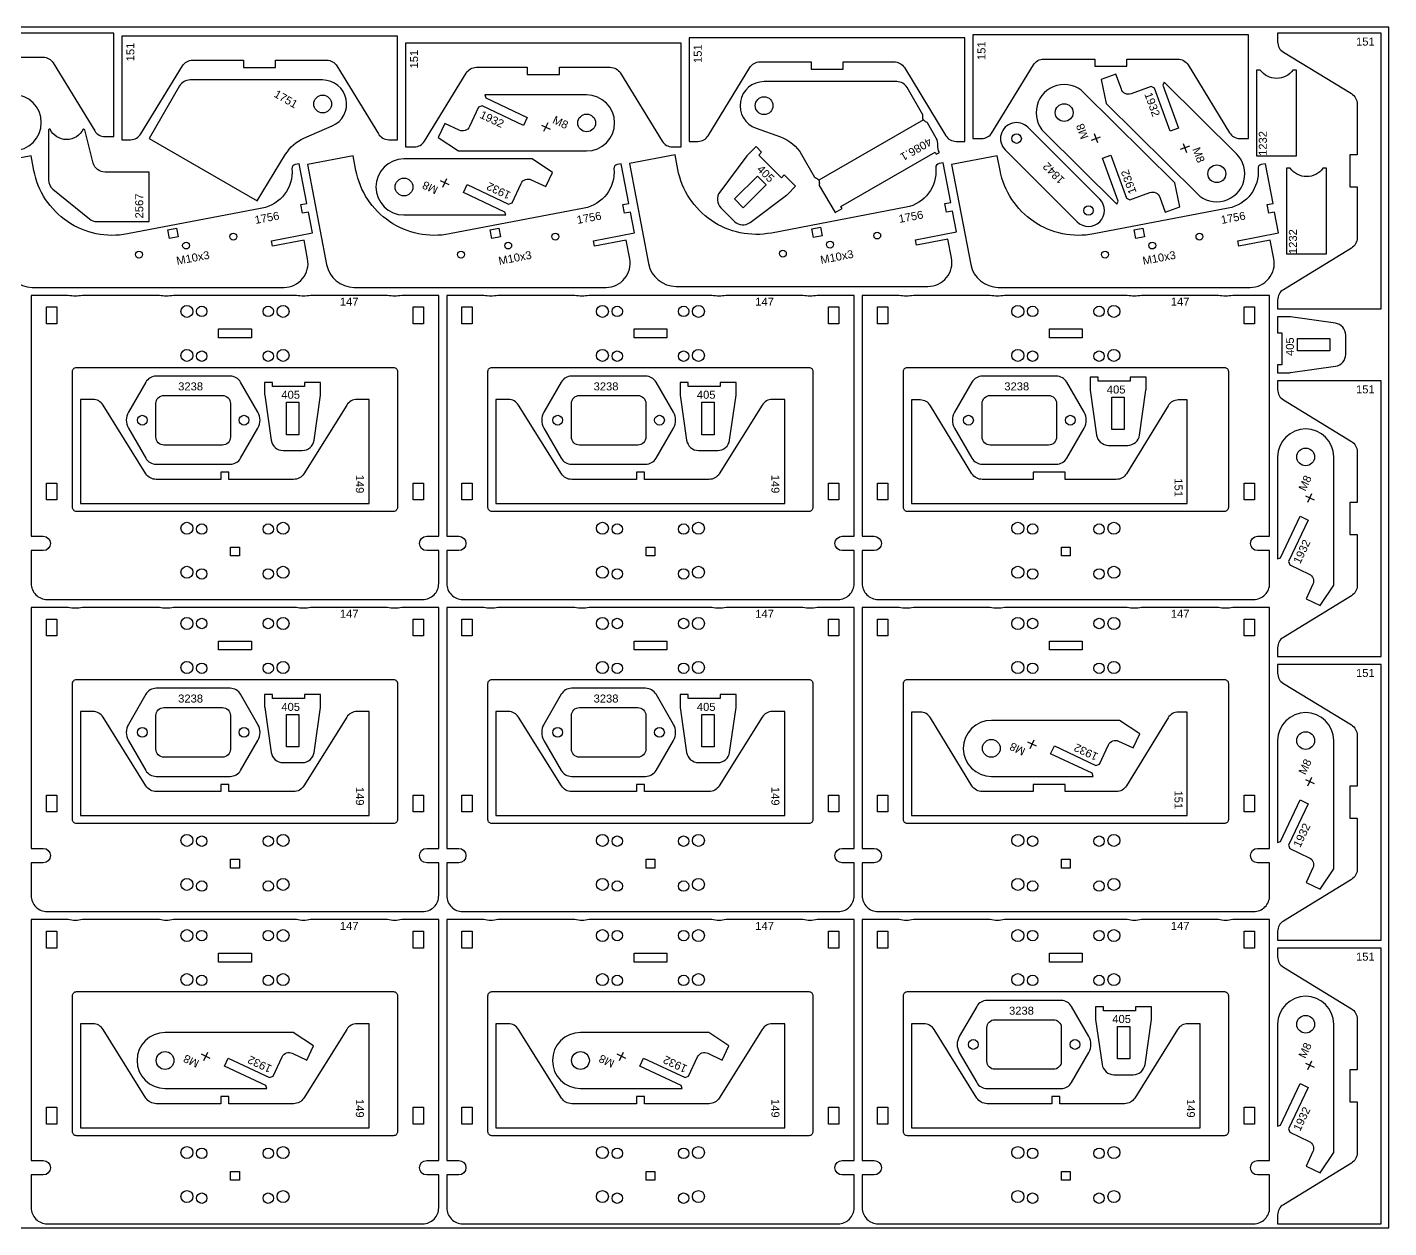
# Model space of a CAD drawing. Header units: millimetres. Extents: x 0 to 3000, y 0 to 1500.
# Drawn here: x 1299 to 3000, y 0 to 1500 of the extents above; entities that cross this region are included whole.
import ezdxf

# ---------------------------------------------------------------- set-up
doc = ezdxf.new("R2010")
doc.units = ezdxf.units.MM
doc.header["$MEASUREMENT"] = 0
for name, color, linetype in [('Gravir', 2, 'Continuous'), ('Gravír', 2, 'Continuous'), ('Graívr', 2, 'Continuous')]:
    doc.layers.add(name, color=color, linetype=linetype)
doc.layers.add('Sheet', color=18, linetype='Continuous', true_color=0x000000)
doc.styles.add('arial.ttf', font='txt', dxfattribs={"height": 0.2})

msp = doc.modelspace()

# ---------------------------------------------------------------- linework, layer by layer
at = {"color": 7}
for points in [[(1407.2, 1363.3), (1407.2, 1492.6), (1062.8, 1492.6), (1062.8, 1363.3), (1073.8, 1363.3, 0.261313), (1086.6, 1370.4), (1138.5, 1455.4, -0.261313), (1151.3, 1462.6), (1215, 1462.6), (1215, 1453.6), (1255, 1453.6), (1255, 1462.6), (1318.7, 1462.6, -0.261313), (1331.5, 1455.4), (1383.4, 1370.4, 0.261313), (1396.2, 1363.3)], [(1761.6, 1359.5), (1761.6, 1488.8), (1417.2, 1488.8), (1417.2, 1359.5), (1428.2, 1359.5, 0.261313), (1441, 1366.7), (1492.9, 1451.6, -0.261313), (1505.7, 1458.8), (1569.4, 1458.8), (1569.4, 1449.8), (1609.4, 1449.8), (1609.4, 1458.8), (1673.1, 1458.8, -0.261313), (1685.9, 1451.6), (1737.8, 1366.7, 0.261313), (1750.6, 1359.5)], [(2116, 1350.5), (2116, 1479.9), (1771.6, 1479.9), (1771.6, 1350.5), (1782.6, 1350.5, 0.261313), (1795.4, 1357.7), (1847.3, 1442.7, -0.261313), (1860.1, 1449.9), (1923.8, 1449.9), (1923.8, 1440.9), (1963.8, 1440.9), (1963.8, 1449.9), (2027.5, 1449.9, -0.261313), (2040.3, 1442.7), (2092.2, 1357.7, 0.261313), (2105, 1350.5)], [(2470.5, 1357.4), (2470.5, 1486.7), (2126, 1486.7), (2126, 1357.4), (2137, 1357.4, 0.261313), (2149.8, 1364.5), (2201.7, 1449.5, -0.261313), (2214.5, 1456.7), (2278.2, 1456.7), (2278.2, 1447.7), (2318.2, 1447.7), (2318.2, 1456.7), (2382, 1456.7, -0.261313), (2394.8, 1449.5), (2446.7, 1364.5, 0.261313), (2459.5, 1357.4)], [(2824.9, 1361), (2824.9, 1490.3), (2480.5, 1490.3), (2480.5, 1361), (2491.5, 1361, 0.261313), (2504.3, 1368.2), (2556.2, 1453.1, -0.261313), (2569, 1460.3), (2632.7, 1460.3), (2632.7, 1451.3), (2672.7, 1451.3), (2672.7, 1460.3), (2736.4, 1460.3, -0.261313), (2749.2, 1453.1), (2801.1, 1368.2, 0.261313), (2813.9, 1361)], [(2861.2, 1148.3), (2990.5, 1148.3), (2990.5, 1492.7), (2861.2, 1492.7), (2861.2, 1481.7, 0.261313), (2868.3, 1468.9), (2953.3, 1417, -0.261313), (2960.5, 1404.2), (2960.5, 1340.5), (2951.5, 1340.5), (2951.5, 1300.5), (2960.5, 1300.5), (2960.5, 1236.8, -0.261313), (2953.3, 1224), (2868.3, 1172.1, 0.261313), (2861.2, 1159.3)], [(2884.9, 1339.5), (2884.9, 1446.5), (2880.3, 1446.5, -0.51558), (2839.5, 1446.5), (2834.9, 1446.5), (2834.9, 1339.5)], [(1489.4, 1426.6), (1451.4, 1360.8), (1586.4, 1282.9), (1621.9, 1341.3, -0.154908), (1644.6, 1361.2), (1680, 1376.6, 0.813185), (1668.1, 1434.1), (1502.4, 1434.1, 0.267949)], [(2417.8, 1390.7), (2398.3, 1424.5, 0.267949), (2385.3, 1432), (2219.6, 1432, 0.842284), (2209.6, 1373.7), (2239.9, 1362.9, -0.178252), (2266.5, 1340.8), (2282.7, 1312.7, 0.202615), (2283.9, 1311.7, -0.422577), (2288.4, 1304, 0.202615), (2288.6, 1302.4), (2308.3, 1268.4), (2317, 1273.4), (2315.5, 1276), (2433.2, 1344), (2434.7, 1341.4), (2438.6, 1343.6, -0.155364), (2436.7, 1352.5, 0.155364), (2434.7, 1361.4), (2423.7, 1380.4, 0.202615), (2422.5, 1381.4, -0.422577), (2418, 1389.1, 0.202615)], [(2640.6, 1434.6), (2646.8, 1404.9), (2760.5, 1292.1, 1), (2809.8, 1341.8), (2719.5, 1431.3), (2717.8, 1427.7), (2737.4, 1374), (2727, 1370.2), (2707.5, 1424), (2703.2, 1425.9), (2678, 1416.8, -0.414214), (2665.9, 1422.5), (2659, 1441.2)], [(1096.1, 1362.7), (1121.4, 1345.9), (1281.6, 1345.9, 1), (1281.6, 1415.9), (1154.4, 1415.9), (1155.7, 1412.1), (1207.4, 1387.7), (1202.7, 1377.8), (1151, 1402.2), (1146.6, 1400.6), (1135.2, 1376.4, -0.414214), (1122.5, 1371.8), (1104.4, 1380.4)], [(1812.4, 1362.1), (1837.7, 1345.4), (1997.9, 1345.4, 1), (1997.9, 1415.4), (1870.7, 1415.4), (1872, 1411.6), (1923.7, 1387.2), (1919, 1377.3), (1867.3, 1401.7), (1862.9, 1400.1), (1851.5, 1375.8, -0.414214), (1838.8, 1371.3), (1820.7, 1379.8)], [(2739, 1275.7), (2732.9, 1305.4), (2619.1, 1418.2, 1), (2569.8, 1368.5), (2660.2, 1278.9), (2661.9, 1282.5), (2642.3, 1336.3), (2652.6, 1340), (2672.2, 1286.3), (2676.5, 1284.3), (2701.6, 1293.5, -0.414214), (2713.8, 1287.8), (2720.6, 1269)], [(2639, 1285.2), (2549.1, 1375, 1), (2520.8, 1346.8), (2610.7, 1256.9, 1)], [(1451.2, 1257.1), (1451.2, 1319.1), (1396.2, 1319.1, -0.341581), (1381.6, 1330.3), (1370.9, 1371.6), (1369.3, 1372.6), (1368.9, 1372.6, -0.627646), (1327.5, 1372.6), (1326.7, 1372.6), (1325.7, 1371.6), (1325.7, 1309.2, 0.225391), (1331.2, 1297.5), (1376.7, 1260.4, 0.1727), (1386.2, 1257.1)], [(2199.6, 1340.9, 0.035489), (2198.2, 1339.3), (2164.2, 1294, 0.373238), (2165.6, 1274.4), (2182.6, 1257.4, 0.373238), (2202.2, 1256.1), (2247.5, 1290, 0.035489), (2249.1, 1291.4), (2259, 1301.3), (2244.8, 1315.4), (2241.3, 1311.9), (2213, 1340.2), (2216.5, 1343.7), (2209.5, 1350.8)], [(1270.8, 1203.4, 0.359944), (1305.1, 1175), (1619.9, 1175, 0.470649), (1649.3, 1210.6), (1644.9, 1233.9), (1605.6, 1226.4), (1604.3, 1233.3), (1655.4, 1243.1), (1650.4, 1269.1), (1643, 1267.7), (1641, 1278.5), (1648.3, 1279.9), (1638.8, 1329.5), (1633.7, 1328.5, 0.385736), (1629.7, 1323.2, -0.385736), (1592.5, 1273.8), (1424.3, 1241.7, -0.414214), (1307.3, 1321.1), (1303.9, 1339.3), (1246.9, 1328.4)], [(1673.1, 1203.4, 0.359944), (1707.5, 1175), (2022.2, 1175, 0.470649), (2051.7, 1210.6), (2047.2, 1233.9), (2007.9, 1226.4), (2006.6, 1233.3), (2057.7, 1243.1), (2052.7, 1269.1), (2045.4, 1267.7), (2043.3, 1278.5), (2050.7, 1279.9), (2041.2, 1329.5), (2036, 1328.5, 0.385736), (2032, 1323.2, -0.385736), (1994.8, 1273.8), (1826.7, 1241.7, -0.414214), (1709.7, 1321.1), (1706.2, 1339.3), (1649.2, 1328.4)], [(1955.2, 1318.6), (1929.9, 1335.4), (1769.7, 1335.4, 1), (1769.7, 1265.4), (1896.9, 1265.4), (1895.6, 1269.1), (1843.9, 1293.5), (1848.6, 1303.5), (1900.3, 1279.1), (1904.7, 1280.7), (1916.1, 1304.9, -0.414214), (1928.8, 1309.4), (1946.8, 1300.9)], [(2075.2, 1204.7, 0.359944), (2109.6, 1176.2), (2424.3, 1176.2, 0.470649), (2453.8, 1211.9), (2449.3, 1235.2), (2410.1, 1227.7), (2408.7, 1234.5), (2459.8, 1244.3), (2454.8, 1270.3), (2447.5, 1268.9), (2445.4, 1279.7), (2452.8, 1281.1), (2443.3, 1330.7), (2438.2, 1329.7, 0.385736), (2434.1, 1324.4, -0.385736), (2396.9, 1275), (2228.8, 1242.9, -0.414214), (2111.8, 1322.4), (2108.3, 1340.5), (2051.3, 1329.7)], [(2477.8, 1203.4, 0.359944), (2512.2, 1175), (2826.9, 1175, 0.470649), (2856.4, 1210.6), (2851.9, 1233.9), (2812.6, 1226.4), (2811.3, 1233.3), (2862.4, 1243.1), (2857.4, 1269.1), (2850.1, 1267.7), (2848, 1278.5), (2855.4, 1279.9), (2845.9, 1329.5), (2840.7, 1328.5, 0.385736), (2836.7, 1323.2, -0.385736), (2799.5, 1273.8), (2631.4, 1241.7, -0.414214), (2514.4, 1321.1), (2510.9, 1339.3), (2453.9, 1328.4)], [(2922.4, 1216.9), (2922.4, 1323.9), (2917.8, 1323.9, -0.51558), (2877, 1323.9), (2872.4, 1323.9), (2872.4, 1216.9)], [(1304, 805, 0.414214), (1324, 785), (1793.1, 785, 0.414214), (1813.1, 805), (1813.1, 846), (1798.1, 846, -1), (1798.1, 864), (1813.1, 864), (1813.1, 1165), (1766.9, 1165, -0.112509), (1749.1, 1165), (1653, 1165, -0.112509), (1635.3, 1165), (1481.8, 1165, -0.112509), (1464.1, 1165), (1368, 1165, -0.112509), (1350.2, 1165), (1304, 1165), (1304, 864), (1319, 864, -1), (1319, 846), (1304, 846)], [(1823.1, 805, 0.414214), (1843.1, 785), (2312.1, 785, 0.414214), (2332.1, 805), (2332.1, 846), (2317.1, 846, -1), (2317.1, 864), (2332.1, 864), (2332.1, 1165), (2285.9, 1165, -0.112509), (2268.1, 1165), (2172.1, 1165, -0.112509), (2154.3, 1165), (2000.9, 1165, -0.112509), (1983.1, 1165), (1887, 1165, -0.112509), (1869.3, 1165), (1823.1, 1165), (1823.1, 864), (1838.1, 864, -1), (1838.1, 846), (1823.1, 846)], [(2342.1, 805, 0.414214), (2362.1, 785), (2831.2, 785, 0.414214), (2851.2, 805), (2851.2, 846), (2836.2, 846, -1), (2836.2, 864), (2851.2, 864), (2851.2, 1165), (2805, 1165, -0.112509), (2787.2, 1165), (2691.1, 1165, -0.112509), (2673.3, 1165), (2519.9, 1165, -0.112509), (2502.1, 1165), (2406.1, 1165, -0.112509), (2388.3, 1165), (2342.1, 1165), (2342.1, 864), (2357.1, 864, -1), (2357.1, 846), (2342.1, 846)], [(2875.1, 1068.3, 0.035489), (2877.2, 1068.4), (2933.3, 1076.4, 0.373238), (2946.2, 1091.3), (2946.2, 1115.3, 0.373238), (2933.3, 1130.1), (2877.2, 1138.1, 0.035489), (2875.1, 1138.3), (2861.2, 1138.3), (2861.2, 1118.3), (2866.2, 1118.3), (2866.2, 1078.3), (2861.2, 1078.3), (2861.2, 1068.3)], [(1355.6, 900), (1355.6, 1070, -0.414214), (1360.6, 1075), (1756.6, 1075, -0.414214), (1761.6, 1070), (1761.6, 900, -0.414214), (1756.6, 895), (1360.6, 895, -0.414214)], [(1874.6, 900), (1874.6, 1070, -0.414214), (1879.6, 1075), (2275.6, 1075, -0.414214), (2280.6, 1070), (2280.6, 900, -0.414214), (2275.6, 895), (1879.6, 895, -0.414214)], [(2393.6, 900), (2393.6, 1070, -0.414214), (2398.6, 1075), (2794.6, 1075, -0.414214), (2799.6, 1070), (2799.6, 900, -0.414214), (2794.6, 895), (2398.6, 895, -0.414214)], [(1425.5, 999), (1447.1, 961.5, 0.267949), (1460.1, 954), (1552.6, 954, 0.267949), (1565.6, 961.5), (1587.2, 999, 0.267949), (1587.2, 1019), (1565.6, 1056.5, 0.267949), (1552.6, 1064), (1460.1, 1064, 0.267949), (1447.1, 1056.5), (1425.5, 1019, 0.267949)], [(1595.6, 1042.2, 0.035489), (1595.8, 1040.1), (1603.8, 984, 0.373238), (1618.6, 971.2), (1642.6, 971.2, 0.373238), (1657.5, 984), (1665.5, 1040.1, 0.035489), (1665.6, 1042.2), (1665.6, 1056.2), (1645.6, 1056.2), (1645.6, 1051.2), (1605.6, 1051.2), (1605.6, 1056.2), (1595.6, 1056.2)], [(1944.5, 999), (1966.1, 961.5, 0.267949), (1979.1, 954), (2071.6, 954, 0.267949), (2084.6, 961.5), (2106.3, 999, 0.267949), (2106.3, 1019), (2084.6, 1056.5, 0.267949), (2071.6, 1064), (1979.1, 1064, 0.267949), (1966.1, 1056.5), (1944.5, 1019, 0.267949)], [(2114.7, 1042.2, 0.035489), (2114.8, 1040.1), (2122.8, 984, 0.373238), (2137.7, 971.2), (2161.6, 971.2, 0.373238), (2176.5, 984), (2184.5, 1040.1, 0.035489), (2184.7, 1042.2), (2184.7, 1056.2), (2164.7, 1056.2), (2164.7, 1051.2), (2124.7, 1051.2), (2124.7, 1056.2), (2114.7, 1056.2)], [(2457.6, 999), (2479.3, 961.5, 0.267949), (2492.3, 954), (2584.7, 954, 0.267949), (2597.7, 961.5), (2619.4, 999, 0.267949), (2619.4, 1019), (2597.7, 1056.5, 0.267949), (2584.7, 1064), (2492.3, 1064, 0.267949), (2479.3, 1056.5), (2457.6, 1019, 0.267949)], [(2626.9, 1048.7, 0.035489), (2627, 1046.5), (2635, 990.5, 0.373238), (2649.9, 977.6), (2673.9, 977.6, 0.373238), (2688.7, 990.5), (2696.7, 1046.5, 0.035489), (2696.9, 1048.7), (2696.9, 1062.6), (2676.9, 1062.6), (2676.9, 1057.6), (2636.9, 1057.6), (2636.9, 1062.6), (2626.9, 1062.6)], [(2861.2, 713.9), (2990.5, 713.9), (2990.5, 1058.3), (2861.2, 1058.3), (2861.2, 1047.3, 0.261313), (2868.3, 1034.5), (2953.3, 982.6, -0.261313), (2960.5, 969.8), (2960.5, 906.1), (2951.5, 906.1), (2951.5, 866.1), (2960.5, 866.1), (2960.5, 802.3, -0.261313), (2953.3, 789.5), (2868.3, 737.7, 0.261313), (2861.2, 724.8)], [(1459.8, 1030, -0.414214), (1469.8, 1040), (1542.8, 1040, -0.414214), (1552.8, 1030), (1552.8, 988, -0.414214), (1542.8, 978), (1469.8, 978, -0.414214), (1459.8, 988)], [(1978.9, 1030, -0.414214), (1988.9, 1040), (2061.9, 1040, -0.414214), (2071.9, 1030), (2071.9, 988, -0.414214), (2061.9, 978), (1988.9, 978, -0.414214), (1978.9, 988)], [(2492, 1030, -0.414214), (2502, 1040), (2575, 1040, -0.414214), (2585, 1030), (2585, 988, -0.414214), (2575, 978), (2502, 978, -0.414214), (2492, 988)], [(1365.6, 1035), (1365.6, 905), (1726.4, 905), (1726.4, 1035), (1710.9, 1035, 0.258618), (1698.2, 1027.9), (1644.5, 942.1, -0.258618), (1631.8, 935), (1551, 935), (1551, 944), (1541, 944), (1541, 935), (1460.2, 935, -0.258618), (1447.4, 942.1), (1393.8, 1027.9, 0.258618), (1381.1, 1035)], [(1884.6, 1035), (1884.6, 905), (2245.4, 905), (2245.4, 1035), (2229.9, 1035, 0.258618), (2217.2, 1027.9), (2163.6, 942.1, -0.258618), (2150.8, 935), (2070, 935), (2070, 944), (2060, 944), (2060, 935), (1979.2, 935, -0.258618), (1966.5, 942.1), (1912.8, 1027.9, 0.258618), (1900.1, 1035)], [(2403.6, 1034.3), (2403.6, 905), (2748.1, 905), (2748.1, 1034.3), (2737.1, 1034.3, 0.261313), (2724.3, 1027.1), (2672.4, 942.2, -0.261313), (2659.6, 935), (2595.8, 935), (2595.8, 944), (2555.8, 944), (2555.8, 935), (2492.1, 935, -0.261313), (2479.3, 942.2), (2427.4, 1027.1, 0.261313), (2414.6, 1034.3)], [(2914.4, 777.6), (2931.2, 802.9), (2931.2, 963.1, 1), (2861.2, 963.1), (2861.2, 835.9), (2864.9, 837.2), (2889.3, 889), (2899.2, 884.3), (2874.9, 832.6), (2876.5, 828.1), (2900.7, 816.7, -0.414214), (2905.2, 804.1), (2896.7, 786)], [(1304, 415, 0.414214), (1324, 395), (1793.1, 395, 0.414214), (1813.1, 415), (1813.1, 456), (1798.1, 456, -1), (1798.1, 474), (1813.1, 474), (1813.1, 775), (1766.9, 775, -0.112509), (1749.1, 775), (1653, 775, -0.112509), (1635.3, 775), (1481.8, 775, -0.112509), (1464.1, 775), (1368, 775, -0.112509), (1350.2, 775), (1304, 775), (1304, 474), (1319, 474, -1), (1319, 456), (1304, 456)], [(1823.1, 415, 0.414214), (1843.1, 395), (2312.1, 395, 0.414214), (2332.1, 415), (2332.1, 456), (2317.1, 456, -1), (2317.1, 474), (2332.1, 474), (2332.1, 775), (2285.9, 775, -0.112509), (2268.1, 775), (2172.1, 775, -0.112509), (2154.3, 775), (2000.9, 775, -0.112509), (1983.1, 775), (1887, 775, -0.112509), (1869.3, 775), (1823.1, 775), (1823.1, 474), (1838.1, 474, -1), (1838.1, 456), (1823.1, 456)], [(2342.1, 415, 0.414214), (2362.1, 395), (2831.2, 395, 0.414214), (2851.2, 415), (2851.2, 456), (2836.2, 456, -1), (2836.2, 474), (2851.2, 474), (2851.2, 775), (2805, 775, -0.112509), (2787.2, 775), (2691.1, 775, -0.112509), (2673.3, 775), (2519.9, 775, -0.112509), (2502.1, 775), (2406.1, 775, -0.112509), (2388.3, 775), (2342.1, 775), (2342.1, 474), (2357.1, 474, -1), (2357.1, 456), (2342.1, 456)], [(2861.2, 359.4), (2990.5, 359.4), (2990.5, 703.8), (2861.2, 703.8), (2861.2, 692.8, 0.261313), (2868.3, 680), (2953.3, 628.2, -0.261313), (2960.5, 615.3), (2960.5, 551.6), (2951.5, 551.6), (2951.5, 511.6), (2960.5, 511.6), (2960.5, 447.9, -0.261313), (2953.3, 435.1), (2868.3, 383.2, 0.261313), (2861.2, 370.4)], [(1355.6, 510), (1355.6, 680, -0.414214), (1360.6, 685), (1756.6, 685, -0.414214), (1761.6, 680), (1761.6, 510, -0.414214), (1756.6, 505), (1360.6, 505, -0.414214)], [(1874.6, 510), (1874.6, 680, -0.414214), (1879.6, 685), (2275.6, 685, -0.414214), (2280.6, 680), (2280.6, 510, -0.414214), (2275.6, 505), (1879.6, 505, -0.414214)], [(2393.6, 510), (2393.6, 680, -0.414214), (2398.6, 685), (2794.6, 685, -0.414214), (2799.6, 680), (2799.6, 510, -0.414214), (2794.6, 505), (2398.6, 505, -0.414214)], [(1425.5, 609), (1447.1, 571.5, 0.267949), (1460.1, 564), (1552.6, 564, 0.267949), (1565.6, 571.5), (1587.2, 609, 0.267949), (1587.2, 629), (1565.6, 666.5, 0.267949), (1552.6, 674), (1460.1, 674, 0.267949), (1447.1, 666.5), (1425.5, 629, 0.267949)], [(1595.6, 652.2, 0.035489), (1595.8, 650.1), (1603.8, 594, 0.373238), (1618.6, 581.2), (1642.6, 581.2, 0.373238), (1657.5, 594), (1665.5, 650.1, 0.035489), (1665.6, 652.2), (1665.6, 666.2), (1645.6, 666.2), (1645.6, 661.2), (1605.6, 661.2), (1605.6, 666.2), (1595.6, 666.2)], [(1944.5, 609), (1966.1, 571.5, 0.267949), (1979.1, 564), (2071.6, 564, 0.267949), (2084.6, 571.5), (2106.3, 609, 0.267949), (2106.3, 629), (2084.6, 666.5, 0.267949), (2071.6, 674), (1979.1, 674, 0.267949), (1966.1, 666.5), (1944.5, 629, 0.267949)], [(2114.7, 652.2, 0.035489), (2114.8, 650.1), (2122.8, 594, 0.373238), (2137.7, 581.2), (2161.6, 581.2, 0.373238), (2176.5, 594), (2184.5, 650.1, 0.035489), (2184.7, 652.2), (2184.7, 666.2), (2164.7, 666.2), (2164.7, 661.2), (2124.7, 661.2), (2124.7, 666.2), (2114.7, 666.2)], [(1459.8, 640, -0.414214), (1469.8, 650), (1542.8, 650, -0.414214), (1552.8, 640), (1552.8, 598, -0.414214), (1542.8, 588), (1469.8, 588, -0.414214), (1459.8, 598)], [(1978.9, 640, -0.414214), (1988.9, 650), (2061.9, 650, -0.414214), (2071.9, 640), (2071.9, 598, -0.414214), (2061.9, 588), (1988.9, 588, -0.414214), (1978.9, 598)], [(1365.6, 645), (1365.6, 515), (1726.4, 515), (1726.4, 645), (1710.9, 645, 0.258618), (1698.2, 637.9), (1644.5, 552.1, -0.258618), (1631.8, 545), (1551, 545), (1551, 554), (1541, 554), (1541, 545), (1460.2, 545, -0.258618), (1447.4, 552.1), (1393.8, 637.9, 0.258618), (1381.1, 645)], [(1884.6, 645), (1884.6, 515), (2245.4, 515), (2245.4, 645), (2229.9, 645, 0.258618), (2217.2, 637.9), (2163.6, 552.1, -0.258618), (2150.8, 545), (2070, 545), (2070, 554), (2060, 554), (2060, 545), (1979.2, 545, -0.258618), (1966.5, 552.1), (1912.8, 637.9, 0.258618), (1900.1, 645)], [(2403.6, 644.3), (2403.6, 515), (2748.1, 515), (2748.1, 644.3), (2737.1, 644.3, 0.261313), (2724.3, 637.1), (2672.4, 552.2, -0.261313), (2659.6, 545), (2595.8, 545), (2595.8, 554), (2555.8, 554), (2555.8, 545), (2492.1, 545, -0.261313), (2479.3, 552.2), (2427.4, 637.1, 0.261313), (2414.6, 644.3)], [(2689, 617.2), (2663.7, 634), (2503.5, 634, 1), (2503.5, 564), (2630.7, 564), (2629.4, 567.8), (2577.6, 592.1), (2582.3, 602.1), (2634, 577.7), (2638.5, 579.3), (2649.9, 603.5, -0.414214), (2662.5, 608.1), (2680.6, 599.5)], [(2914.4, 423.2), (2931.2, 448.5), (2931.2, 608.7, 1), (2861.2, 608.7), (2861.2, 481.5), (2864.9, 482.8), (2889.3, 534.5), (2899.2, 529.8), (2874.9, 478.1), (2876.5, 473.7), (2900.7, 462.3, -0.414214), (2905.2, 449.6), (2896.7, 431.5)], [(1304, 25, 0.414214), (1324, 5), (1793.1, 5, 0.414214), (1813.1, 25), (1813.1, 66), (1798.1, 66, -1), (1798.1, 84), (1813.1, 84), (1813.1, 385), (1766.9, 385, -0.112509), (1749.1, 385), (1653, 385, -0.112509), (1635.3, 385), (1481.8, 385, -0.112509), (1464.1, 385), (1368, 385, -0.112509), (1350.2, 385), (1304, 385), (1304, 84), (1319, 84, -1), (1319, 66), (1304, 66)], [(1823.1, 25, 0.414214), (1843.1, 5), (2312.1, 5, 0.414214), (2332.1, 25), (2332.1, 66), (2317.1, 66, -1), (2317.1, 84), (2332.1, 84), (2332.1, 385), (2285.9, 385, -0.112509), (2268.1, 385), (2172.1, 385, -0.112509), (2154.3, 385), (2000.9, 385, -0.112509), (1983.1, 385), (1887, 385, -0.112509), (1869.3, 385), (1823.1, 385), (1823.1, 84), (1838.1, 84, -1), (1838.1, 66), (1823.1, 66)], [(2342.1, 25, 0.414214), (2362.1, 5), (2831.2, 5, 0.414214), (2851.2, 25), (2851.2, 66), (2836.2, 66, -1), (2836.2, 84), (2851.2, 84), (2851.2, 385), (2805, 385, -0.112509), (2787.2, 385), (2691.1, 385, -0.112509), (2673.3, 385), (2519.9, 385, -0.112509), (2502.1, 385), (2406.1, 385, -0.112509), (2388.3, 385), (2342.1, 385), (2342.1, 84), (2357.1, 84, -1), (2357.1, 66), (2342.1, 66)], [(2861.2, 5), (2990.5, 5), (2990.5, 349.4), (2861.2, 349.4), (2861.2, 338.4, 0.261313), (2868.3, 325.6), (2953.3, 273.7, -0.261313), (2960.5, 260.9), (2960.5, 197.2), (2951.5, 197.2), (2951.5, 157.2), (2960.5, 157.2), (2960.5, 93.5, -0.261313), (2953.3, 80.7), (2868.3, 28.8, 0.261313), (2861.2, 16)], [(1355.6, 120), (1355.6, 290, -0.414214), (1360.6, 295), (1756.6, 295, -0.414214), (1761.6, 290), (1761.6, 120, -0.414214), (1756.6, 115), (1360.6, 115, -0.414214)], [(1874.6, 120), (1874.6, 290, -0.414214), (1879.6, 295), (2275.6, 295, -0.414214), (2280.6, 290), (2280.6, 120, -0.414214), (2275.6, 115), (1879.6, 115, -0.414214)], [(2393.6, 120), (2393.6, 290, -0.414214), (2398.6, 295), (2794.6, 295, -0.414214), (2799.6, 290), (2799.6, 120, -0.414214), (2794.6, 115), (2398.6, 115, -0.414214)], [(2914.4, 68.8), (2931.2, 94), (2931.2, 254.3, 1), (2861.2, 254.3), (2861.2, 127), (2864.9, 128.4), (2889.3, 180.1), (2899.2, 175.4), (2874.9, 123.7), (2876.5, 119.3), (2900.7, 107.8, -0.414214), (2905.2, 95.2), (2896.7, 77.1)], [(2463.5, 219), (2485.2, 181.5, 0.267949), (2498.2, 174), (2590.7, 174, 0.267949), (2603.6, 181.5), (2625.3, 219, 0.267949), (2625.3, 239), (2603.6, 276.5, 0.267949), (2590.7, 284), (2498.2, 284, 0.267949), (2485.2, 276.5), (2463.5, 239, 0.267949)], [(2633.7, 262.2, 0.035489), (2633.8, 260.1), (2641.9, 204, 0.373238), (2656.7, 191.2), (2680.7, 191.2, 0.373238), (2695.5, 204), (2703.5, 260.1, 0.035489), (2703.7, 262.2), (2703.7, 276.2), (2683.7, 276.2), (2683.7, 271.2), (2643.7, 271.2), (2643.7, 276.2), (2633.7, 276.2)], [(2497.9, 250, -0.414214), (2507.9, 260), (2580.9, 260, -0.414214), (2590.9, 250), (2590.9, 208, -0.414214), (2580.9, 198), (2507.9, 198, -0.414214), (2497.9, 208)], [(1365.6, 255), (1365.6, 125), (1726.4, 125), (1726.4, 255), (1710.9, 255, 0.258618), (1698.2, 247.9), (1644.5, 162.1, -0.258618), (1631.8, 155), (1551, 155), (1551, 164), (1541, 164), (1541, 155), (1460.2, 155, -0.258618), (1447.4, 162.1), (1393.8, 247.9, 0.258618), (1381.1, 255)], [(1656.7, 227.2), (1631.4, 244), (1471.2, 244, 1), (1471.2, 174), (1598.4, 174), (1597.1, 177.8), (1545.3, 202.1), (1550, 212.1), (1601.7, 187.7), (1606.2, 189.3), (1617.6, 213.5, -0.414214), (1630.2, 218.1), (1648.3, 209.5)], [(1884.6, 255), (1884.6, 125), (2245.4, 125), (2245.4, 255), (2229.9, 255, 0.258618), (2217.2, 247.9), (2163.6, 162.1, -0.258618), (2150.8, 155), (2070, 155), (2070, 164), (2060, 164), (2060, 155), (1979.2, 155, -0.258618), (1966.5, 162.1), (1912.8, 247.9, 0.258618), (1900.1, 255)], [(2175.7, 227.2), (2150.5, 244), (1990.2, 244, 1), (1990.2, 174), (2117.4, 174), (2116.1, 177.8), (2064.4, 202.1), (2069.1, 212.1), (2120.8, 187.7), (2125.2, 189.3), (2136.6, 213.5, -0.414214), (2149.3, 218.1), (2167.4, 209.5)], [(2403.6, 255), (2403.6, 125), (2764.5, 125), (2764.5, 255), (2749, 255, 0.258618), (2736.2, 247.9), (2682.6, 162.1, -0.258618), (2669.9, 155), (2589.1, 155), (2589.1, 164), (2579.1, 164), (2579.1, 155), (2498.2, 155, -0.258618), (2485.5, 162.1), (2431.9, 247.9, 0.258618), (2419.1, 255)]]:
    msp.add_lwpolyline(points, format="xyb", close=True, dxfattribs=at)
for points in [[(2182.6, 1285.4), (2211.2, 1314), (2222.2, 1303.1), (2193.5, 1274.4)], [(1476.9, 1236), (1474.9, 1246.8), (1485.7, 1248.8), (1487.7, 1238)], [(1879.3, 1236), (1877.2, 1246.8), (1888, 1248.8), (1890.1, 1238)], [(2281.4, 1237.2), (2279.3, 1248), (2290.1, 1250.1), (2292.2, 1239.2)], [(2684, 1236), (2681.9, 1246.8), (2692.7, 1248.8), (2694.8, 1238)], [(1323, 1129.5), (1323, 1150.5), (1336, 1150.5), (1336, 1129.5)], [(1781.1, 1129.5), (1781.1, 1150.5), (1794.1, 1150.5), (1794.1, 1129.5)], [(1842.1, 1129.5), (1842.1, 1150.5), (1855.1, 1150.5), (1855.1, 1129.5)], [(2300.1, 1129.5), (2300.1, 1150.5), (2313.1, 1150.5), (2313.1, 1129.5)], [(2361.1, 1129.5), (2361.1, 1150.5), (2374.1, 1150.5), (2374.1, 1129.5)], [(2819.2, 1129.5), (2819.2, 1150.5), (2832.2, 1150.5), (2832.2, 1129.5)], [(1538.1, 1112), (1538.1, 1123), (1579.1, 1123), (1579.1, 1112)], [(2057.1, 1112), (2057.1, 1123), (2098.1, 1123), (2098.1, 1112)], [(2576.1, 1112), (2576.1, 1123), (2617.1, 1123), (2617.1, 1112)], [(2926.4, 1095.5), (2885.9, 1095.5), (2885.9, 1111), (2926.4, 1111)], [(2654.1, 997.3), (2654.1, 1037.8), (2669.6, 1037.8), (2669.6, 997.3)], [(1622.9, 990.9), (1622.9, 1031.4), (1638.4, 1031.4), (1638.4, 990.9)], [(2141.9, 990.9), (2141.9, 1031.4), (2157.4, 1031.4), (2157.4, 990.9)], [(1323, 909.5), (1323, 930.5), (1336, 930.5), (1336, 909.5)], [(1781.1, 909.5), (1781.1, 930.5), (1794.1, 930.5), (1794.1, 909.5)], [(1842.1, 909.5), (1842.1, 930.5), (1855.1, 930.5), (1855.1, 909.5)], [(2300.1, 909.5), (2300.1, 930.5), (2313.1, 930.5), (2313.1, 909.5)], [(2361.1, 909.5), (2361.1, 930.5), (2374.1, 930.5), (2374.1, 909.5)], [(2819.2, 909.5), (2819.2, 930.5), (2832.2, 930.5), (2832.2, 909.5)], [(1553.1, 839.5), (1553.1, 850.5), (1564.1, 850.5), (1564.1, 839.5)], [(2072.1, 839.5), (2072.1, 850.5), (2083.1, 850.5), (2083.1, 839.5)], [(2591.1, 839.5), (2591.1, 850.5), (2602.1, 850.5), (2602.1, 839.5)], [(1323, 739.5), (1323, 760.5), (1336, 760.5), (1336, 739.5)], [(1781.1, 739.5), (1781.1, 760.5), (1794.1, 760.5), (1794.1, 739.5)], [(1842.1, 739.5), (1842.1, 760.5), (1855.1, 760.5), (1855.1, 739.5)], [(2300.1, 739.5), (2300.1, 760.5), (2313.1, 760.5), (2313.1, 739.5)], [(2361.1, 739.5), (2361.1, 760.5), (2374.1, 760.5), (2374.1, 739.5)], [(2819.2, 739.5), (2819.2, 760.5), (2832.2, 760.5), (2832.2, 739.5)], [(1538.1, 722), (1538.1, 733), (1579.1, 733), (1579.1, 722)], [(2057.1, 722), (2057.1, 733), (2098.1, 733), (2098.1, 722)], [(2576.1, 722), (2576.1, 733), (2617.1, 733), (2617.1, 722)], [(1622.9, 600.9), (1622.9, 641.4), (1638.4, 641.4), (1638.4, 600.9)], [(2141.9, 600.9), (2141.9, 641.4), (2157.4, 641.4), (2157.4, 600.9)], [(1323, 519.5), (1323, 540.5), (1336, 540.5), (1336, 519.5)], [(1781.1, 519.5), (1781.1, 540.5), (1794.1, 540.5), (1794.1, 519.5)], [(1842.1, 519.5), (1842.1, 540.5), (1855.1, 540.5), (1855.1, 519.5)], [(2300.1, 519.5), (2300.1, 540.5), (2313.1, 540.5), (2313.1, 519.5)], [(2361.1, 519.5), (2361.1, 540.5), (2374.1, 540.5), (2374.1, 519.5)], [(2819.2, 519.5), (2819.2, 540.5), (2832.2, 540.5), (2832.2, 519.5)], [(1553.1, 449.5), (1553.1, 460.5), (1564.1, 460.5), (1564.1, 449.5)], [(2072.1, 449.5), (2072.1, 460.5), (2083.1, 460.5), (2083.1, 449.5)], [(2591.1, 449.5), (2591.1, 460.5), (2602.1, 460.5), (2602.1, 449.5)], [(1323, 349.5), (1323, 370.5), (1336, 370.5), (1336, 349.5)], [(1781.1, 349.5), (1781.1, 370.5), (1794.1, 370.5), (1794.1, 349.5)], [(1842.1, 349.5), (1842.1, 370.5), (1855.1, 370.5), (1855.1, 349.5)], [(2300.1, 349.5), (2300.1, 370.5), (2313.1, 370.5), (2313.1, 349.5)], [(2361.1, 349.5), (2361.1, 370.5), (2374.1, 370.5), (2374.1, 349.5)], [(2819.2, 349.5), (2819.2, 370.5), (2832.2, 370.5), (2832.2, 349.5)], [(1538.1, 332), (1538.1, 343), (1579.1, 343), (1579.1, 332)], [(2057.1, 332), (2057.1, 343), (2098.1, 343), (2098.1, 332)], [(2576.1, 332), (2576.1, 343), (2617.1, 343), (2617.1, 332)], [(2660.9, 210.9), (2660.9, 251.4), (2676.4, 251.4), (2676.4, 210.9)], [(1323, 129.5), (1323, 150.5), (1336, 150.5), (1336, 129.5)], [(1781.1, 129.5), (1781.1, 150.5), (1794.1, 150.5), (1794.1, 129.5)], [(1842.1, 129.5), (1842.1, 150.5), (1855.1, 150.5), (1855.1, 129.5)], [(2300.1, 129.5), (2300.1, 150.5), (2313.1, 150.5), (2313.1, 129.5)], [(2361.1, 129.5), (2361.1, 150.5), (2374.1, 150.5), (2374.1, 129.5)], [(2819.2, 129.5), (2819.2, 150.5), (2832.2, 150.5), (2832.2, 129.5)], [(1553.1, 59.5), (1553.1, 70.5), (1564.1, 70.5), (1564.1, 59.5)], [(2072.1, 59.5), (2072.1, 70.5), (2083.1, 70.5), (2083.1, 59.5)], [(2591.1, 59.5), (2591.1, 70.5), (2602.1, 70.5), (2602.1, 59.5)]]:
    msp.add_lwpolyline(points, close=True, dxfattribs=at)
for centre, radius in [((1668.1, 1404.1), 11.1), ((2219.6, 1402), 11.1), ((2594.5, 1393.3), 11.1), ((1997.9, 1380.4), 11.1), ((2535, 1360.9), 6), ((2785.2, 1316.9), 11.1), ((1769.7, 1300.4), 11.1), ((2624.9, 1271), 6), ((1556.5, 1238.4), 4.28), ((1958.8, 1238.4), 4.28), ((2360.9, 1239.7), 4.28), ((2763.5, 1238.4), 4.28), ((1497.5, 1227.2), 4.28), ((1899.9, 1227.2), 4.28), ((2302, 1228.4), 4.28), ((2704.6, 1227.2), 4.28), ((1438.6, 1215.9), 4.28), ((1841, 1215.9), 4.28), ((2243.1, 1217.1), 4.28), ((2645.6, 1215.9), 4.28), ((1498.6, 1145), 7.5), ((1517.1, 1145), 6.5), ((1600.1, 1145), 6.5), ((1618.6, 1145), 7.5), ((2017.6, 1145), 7.5), ((2036.1, 1145), 6.5), ((2119.1, 1145), 6.5), ((2137.6, 1145), 7.5), ((2536.6, 1145), 7.5), ((2555.1, 1145), 6.5), ((2638.1, 1145), 6.5), ((2656.6, 1145), 7.5), ((1498.6, 1090), 7.5), ((1517.1, 1089), 6.5), ((1600.1, 1089), 6.5), ((1618.6, 1090), 7.5), ((2017.6, 1090), 7.5), ((2036.1, 1089), 6.5), ((2119.1, 1089), 6.5), ((2137.6, 1090), 7.5), ((2536.6, 1090), 7.5), ((2555.1, 1089), 6.5), ((2638.1, 1089), 6.5), ((2656.6, 1090), 7.5), ((1442.8, 1009), 6.1), ((1569.9, 1009), 6.1), ((1961.8, 1009), 6.1), ((2088.9, 1009), 6.1), ((2474.9, 1009), 6.1), ((2602.1, 1009), 6.1), ((2896.2, 963.1), 11.1), ((1498.6, 874), 7.5), ((1517.1, 873), 6.5), ((1600.1, 873), 6.5), ((1618.6, 874), 7.5), ((2017.6, 874), 7.5), ((2036.1, 873), 6.5), ((2119.1, 873), 6.5), ((2137.6, 874), 7.5), ((2536.6, 874), 7.5), ((2555.1, 873), 6.5), ((2638.1, 873), 6.5), ((2656.6, 874), 7.5), ((1498.6, 819), 7.5), ((1517.1, 817), 6.5), ((1600.1, 817), 6.5), ((1618.6, 819), 7.5), ((2017.6, 819), 7.5), ((2036.1, 817), 6.5), ((2119.1, 817), 6.5), ((2137.6, 819), 7.5), ((2536.6, 819), 7.5), ((2555.1, 817), 6.5), ((2638.1, 817), 6.5), ((2656.6, 819), 7.5), ((1498.6, 755), 7.5), ((1517.1, 755), 6.5), ((1600.1, 755), 6.5), ((1618.6, 755), 7.5), ((2017.6, 755), 7.5), ((2036.1, 755), 6.5), ((2119.1, 755), 6.5), ((2137.6, 755), 7.5), ((2536.6, 755), 7.5), ((2555.1, 755), 6.5), ((2638.1, 755), 6.5), ((2656.6, 755), 7.5), ((1498.6, 700), 7.5), ((1517.1, 699), 6.5), ((1600.1, 699), 6.5), ((1618.6, 700), 7.5), ((2017.6, 700), 7.5), ((2036.1, 699), 6.5), ((2119.1, 699), 6.5), ((2137.6, 700), 7.5), ((2536.6, 700), 7.5), ((2555.1, 699), 6.5), ((2638.1, 699), 6.5), ((2656.6, 700), 7.5), ((1442.8, 619), 6.1), ((1569.9, 619), 6.1), ((1961.8, 619), 6.1), ((2088.9, 619), 6.1), ((2896.2, 608.7), 11.1), ((2503.5, 599), 11.1), ((1498.6, 484), 7.5), ((1517.1, 483), 6.5), ((1600.1, 483), 6.5), ((1618.6, 484), 7.5), ((2017.6, 484), 7.5), ((2036.1, 483), 6.5), ((2119.1, 483), 6.5), ((2137.6, 484), 7.5), ((2536.6, 484), 7.5), ((2555.1, 483), 6.5), ((2638.1, 483), 6.5), ((2656.6, 484), 7.5), ((1498.6, 429), 7.5), ((1517.1, 427), 6.5), ((1600.1, 427), 6.5), ((1618.6, 429), 7.5), ((2017.6, 429), 7.5), ((2036.1, 427), 6.5), ((2119.1, 427), 6.5), ((2137.6, 429), 7.5), ((2536.6, 429), 7.5), ((2555.1, 427), 6.5), ((2638.1, 427), 6.5), ((2656.6, 429), 7.5), ((1498.6, 365), 7.5), ((1517.1, 365), 6.5), ((1600.1, 365), 6.5), ((1618.6, 365), 7.5), ((2017.6, 365), 7.5), ((2036.1, 365), 6.5), ((2119.1, 365), 6.5), ((2137.6, 365), 7.5), ((2536.6, 365), 7.5), ((2555.1, 365), 6.5), ((2638.1, 365), 6.5), ((2656.6, 365), 7.5), ((1498.6, 310), 7.5), ((1517.1, 309), 6.5), ((1600.1, 309), 6.5), ((1618.6, 310), 7.5), ((2017.6, 310), 7.5), ((2036.1, 309), 6.5), ((2119.1, 309), 6.5), ((2137.6, 310), 7.5), ((2536.6, 310), 7.5), ((2555.1, 309), 6.5), ((2638.1, 309), 6.5), ((2656.6, 310), 7.5), ((2896.2, 254.3), 11.1), ((2480.9, 229), 6.1), ((2608, 229), 6.1), ((1471.2, 209), 11.1), ((1990.2, 209), 11.1), ((1498.6, 94), 7.5), ((1517.1, 93), 6.5), ((1600.1, 93), 6.5), ((1618.6, 94), 7.5), ((2017.6, 94), 7.5), ((2036.1, 93), 6.5), ((2119.1, 93), 6.5), ((2137.6, 94), 7.5), ((2536.6, 94), 7.5), ((2555.1, 93), 6.5), ((2638.1, 93), 6.5), ((2656.6, 94), 7.5), ((1498.6, 39), 7.5), ((1517.1, 37), 6.5), ((1600.1, 37), 6.5), ((1618.6, 39), 7.5), ((2017.6, 39), 7.5), ((2036.1, 37), 6.5), ((2119.1, 37), 6.5), ((2137.6, 39), 7.5), ((2536.6, 39), 7.5), ((2555.1, 37), 6.5), ((2638.1, 37), 6.5), ((2656.6, 39), 7.5)]:
    msp.add_circle(centre, radius, dxfattribs=at)
for p in [(2520.8, 1375), (2639, 1256.9)]:
    msp.add_point(p, dxfattribs=at)
at = {"layer": 'Gravir', "color": 2}
for points in [[(1949.3, 1380.6), (1944.2, 1369.7)], [(2418.6, 1384.3), (2287.8, 1308.8)], [(2418.6, 1384.3), (2287.8, 1308.8)], [(1941.4, 1377.7), (1952.2, 1372.6)], [(2628.8, 1359), (2640, 1363.1)], [(2636.5, 1355.4), (2632.4, 1366.7)], [(2750.9, 1351.2), (2739.6, 1347.1)], [(2743.2, 1354.8), (2747.3, 1343.6)], [(1818.2, 1300.1), (1823.4, 1311)], [(1826.2, 1303), (1815.4, 1308.1)], [(2895.9, 914.6), (2906.8, 909.5)], [(2898.8, 906.6), (2903.9, 917.4)], [(2560, 601.6), (2549.2, 606.8)], [(2552, 598.8), (2557.1, 609.6)], [(2898.8, 552.2), (2903.9, 563)], [(2895.9, 560.2), (2906.8, 555)], [(1527.7, 211.6), (1516.9, 216.8)], [(1519.7, 208.8), (1524.8, 219.6)], [(2046.7, 211.6), (2035.9, 216.8)], [(2038.8, 208.8), (2043.9, 219.6)], [(2895.9, 205.7), (2906.8, 200.6)], [(2898.8, 197.7), (2903.9, 208.6)]]:
    msp.add_lwpolyline(points, dxfattribs=at)
at = {"layer": 'Sheet', "color": 18, "true_color": 0x000000}
msp.add_lwpolyline([(0, 0), (3000, 0), (3000, 1500), (0, 1500)], close=True, dxfattribs=at)

# ---------------------------------------------------------------- texts
at = {"color": 2, "char_height": 10, "attachment_point": 7, "style": 'arial.ttf'}
for s, insert, rotation in [('1932', (2694.4, 1416.4), 290), ('1932', (1863.4, 1387.1), 334.753), ('M8', (1954.3, 1380.6), 334.753), ('M8', (2625.2, 1362.5), 110), ('M8', (2754.4, 1347.8), 290), ('1932', (2685.2, 1293.9), 110), ('M8', (1813.3, 1300.1), 154.753), ('1932', (1904.2, 1293.6), 154.753), ('M8', (2895.9, 919.5), 64.753), ('1932', (2889.4, 828.6), 64.753), ('M8', (2547.1, 598.7), 154.753), ('1932', (2638, 592.3), 154.753), ('M8', (2895.9, 565.1), 64.753), ('1932', (2889.4, 474.2), 64.753), ('M8', (2895.9, 210.7), 64.753), ('M8', (1514.8, 208.7), 154.753), ('1932', (1605.7, 202.3), 154.753), ('M8', (2033.8, 208.7), 154.753), ('1932', (2124.7, 202.3), 154.753), ('1932', (2889.4, 119.8), 64.753)]:
    msp.add_mtext(s, dxfattribs=dict(at, insert=insert, rotation=rotation))
at = {"layer": 'Gravir', "color": 2, "insert": (2425.5, 1362.5), "char_height": 10, "attachment_point": 7, "rotation": 210, "style": 'arial.ttf'}
msp.add_mtext('4086.1', dxfattribs=at)
at = {"layer": 'Gravír', "color": 2, "char_height": 10, "attachment_point": 7, "style": 'arial.ttf'}
for s, insert, rotation in [('151', (1433, 1457.4), 90), ('151', (2496.3, 1459), 90), ('151', (1787.4, 1448.5), 90), ('151', (2141.9, 1455.3), 90), ('1751', (1606.2, 1413.6), 330), ('1232', (2847.8, 1339.2), 90), ('1842', (2595.9, 1310.2), 135), ('405', (2209.8, 1321.6), 315), ('2567', (1444.1, 1261.1), 90), ('1232', (2885.4, 1216.6), 90), ('405', (2881.6, 1089.2), 90), ('149', (1709.5, 940.9), 270), ('149', (2228.6, 940.9), 270), ('151', (2732.2, 936.4), 270), ('149', (1709.5, 550.9), 270), ('149', (2228.6, 550.9), 270), ('151', (2732.2, 546.4), 270), ('149', (1709.5, 160.9), 270), ('149', (2228.6, 160.9), 270), ('149', (2747.6, 160.9), 270)]:
    msp.add_mtext(s, dxfattribs=dict(at, insert=insert, rotation=rotation))
for s, insert in [('151', (2959.1, 1476.9)), ('147', (1689.6, 1152.1)), ('147', (2208.6, 1152.1)), ('147', (2727.7, 1152.1)), ('3238', (1487.6, 1046.1)), ('3238', (2006.6, 1046.1)), ('3238', (2519.7, 1046.1)), ('405', (1616.5, 1035.7)), ('405', (2135.6, 1035.7)), ('405', (2647.8, 1042.2)), ('151', (2959.1, 1042.4)), ('147', (1689.6, 762.1)), ('147', (2208.6, 762.1)), ('147', (2727.7, 762.1)), ('151', (2959.1, 688)), ('3238', (1487.6, 656.1)), ('3238', (2006.6, 656.1)), ('405', (1616.5, 645.7)), ('405', (2135.6, 645.7)), ('147', (1689.6, 372.1)), ('147', (2208.6, 372.1)), ('147', (2727.7, 372.1)), ('151', (2959.1, 333.6)), ('3238', (2525.6, 266.1)), ('405', (2654.6, 255.7))]:
    msp.add_mtext(s, dxfattribs=dict(at, insert=insert))
at = {"layer": 'Graívr', "color": 2, "char_height": 10, "attachment_point": 7, "rotation": 10.8159, "style": 'arial.ttf'}
for s, insert in [('1756', (1584.2, 1254)), ('1756', (1986.6, 1254)), ('1756', (2388.7, 1255.3)), ('1756', (2791.3, 1254)), ('M10x3', (1486.4, 1202.9)), ('M10x3', (1888.8, 1202.9)), ('M10x3', (2290.9, 1204.1)), ('M10x3', (2693.5, 1202.9))]:
    msp.add_mtext(s, dxfattribs=dict(at, insert=insert))

doc.saveas('drawing.dxf')
